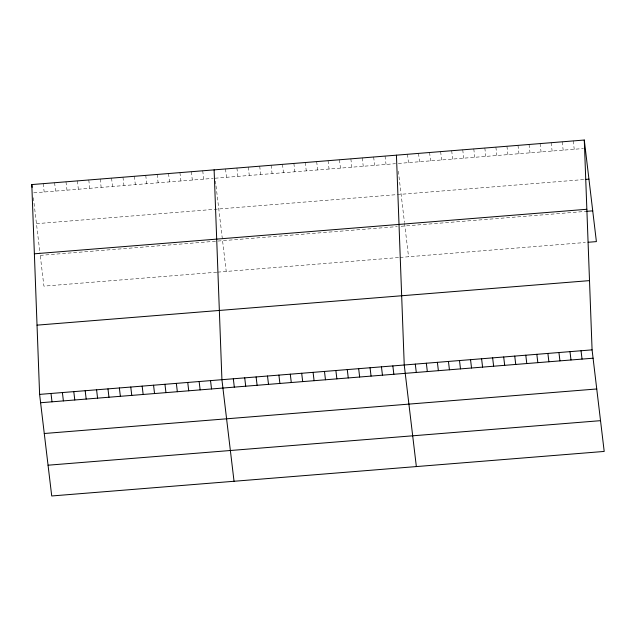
<?xml version="1.0" encoding="UTF-8"?>
<svg xmlns="http://www.w3.org/2000/svg" width="636" height="636" viewBox="0 0 636 636"><rect width="100%" height="100%" fill="white"/><g stroke="black" fill="none" stroke-linecap="round" stroke-linejoin="round"><path stroke-width="0.48" stroke-dasharray="3.18 2.39" d="M33.748 192.835L213.211 178.366M215.111 178.215L395.536 163.675M398.351 163.444L583.435 148.53M36.467 223.673L396.355 194.672M397.301 194.592L584.341 179.519M40.243 255.378L397.285 226.599M401.085 226.289L586.281 211.359M216.733 272.208L43.916 286.136L39.925 252.731M217.687 272.136L399.05 257.516M400.004 257.437L585.343 242.499M573.235 140.922L574.228 149.269M562.184 141.812L563.178 150.16M551.134 142.703L552.128 151.05M540.083 143.593L541.077 151.94M529.033 144.483L530.027 152.831M517.982 145.374L518.976 153.721M506.932 146.272L507.925 154.612M495.881 147.162L496.875 155.502M484.831 148.053L485.832 156.392M473.788 148.943L474.782 157.283M462.738 149.834L463.731 158.173M451.687 150.724L452.681 159.064M440.637 151.614L441.63 159.954M429.586 152.505L430.58 160.844M418.536 153.395L419.529 161.735M407.485 154.286L408.479 162.625M398.351 171.211L404.464 222.465M404.568 223.339L408.55 256.753M385.042 156.09L386.036 164.438M373.65 157.013L374.644 165.36M362.25 157.927L363.251 166.274M350.857 158.849L351.851 167.196M339.465 159.763L340.459 168.111M328.065 160.685L329.066 169.033M316.672 161.608L317.666 169.947M305.28 162.522L306.274 170.869M293.88 163.444L294.881 171.784M282.487 164.358L283.481 172.706M271.095 165.281L272.089 173.62M259.695 166.195L260.696 174.542M248.302 167.117L249.296 175.457M236.91 168.031L237.904 176.379M225.51 168.953L226.511 177.293M215.461 181.101L215.803 183.987M216.033 185.903L226.233 271.445M202.725 170.79L203.719 179.137M191.333 171.704L192.326 180.052M179.932 172.626L180.926 180.974M168.54 173.541L169.534 181.888M157.148 174.463L158.141 182.81M145.747 175.377L146.741 183.725M134.355 176.299L135.349 184.647M122.963 177.221L123.956 185.561M111.562 178.136L112.556 186.483M100.17 179.058L101.164 187.397M88.778 179.972L89.771 188.32M77.377 180.894L78.371 189.234M65.985 181.809L66.979 190.156M54.593 182.731L55.586 191.07M43.192 183.645L44.186 191.993M33.366 197.716L39.822 251.856"/><path stroke-width="0.95" d="M584.277 140.031L592.084 349.864L604.2 451.433L51.723 495.969L39.607 394.392L31.8 184.567L584.277 140.031L596.393 241.608L588.109 242.276M585.263 179.439L588.944 179.145M34.376 253.812L586.861 209.276M586.281 211.359L592.728 210.842M37.031 325.147L589.508 280.619M39.607 394.392L592.084 349.864M40.601 402.739L593.086 358.203M44.274 433.506L596.751 388.97M48.05 465.202L600.535 420.666M581.042 350.754L582.035 359.094M569.991 351.644L570.985 359.984M558.941 352.535L559.934 360.874M547.89 353.425L548.884 361.765M536.84 354.316L537.833 362.655M525.789 355.206L526.783 363.546M514.739 356.096L515.732 364.436M503.688 356.987L504.69 365.326M492.638 357.877L493.639 366.217M481.595 358.768L482.589 367.115M470.545 359.658L471.538 368.005M459.494 360.548L460.488 368.896M448.444 361.439L449.437 369.786M437.393 362.329L438.387 370.677M426.343 363.22L427.336 371.567M415.292 364.11L416.286 372.458M416.357 466.578L404.242 365L396.435 155.176M392.849 365.923L393.843 374.262M381.457 366.837L382.451 375.184M370.057 367.759L371.058 376.099M358.664 368.673L359.658 377.021M347.272 369.596L348.266 377.935M335.872 370.51L336.873 378.857M324.479 371.432L325.473 379.772M313.087 372.346L314.081 380.694M301.687 373.268L302.688 381.608M290.294 374.183L291.288 382.53M278.902 375.105L279.896 383.452M267.502 376.019L268.503 384.367M256.109 376.941L257.103 385.289M244.717 377.856L245.711 386.203M233.325 378.778L234.318 387.125M234.04 481.269L221.924 379.7L214.117 169.868M210.532 380.614L211.526 388.962M199.14 381.536L200.133 389.876M187.739 382.451L188.733 390.798M176.347 383.373L177.341 391.712M164.955 384.287L165.948 392.635M153.554 385.209L154.548 393.549M142.162 386.124L143.156 394.471M130.77 387.046L131.763 395.385M119.369 387.96L120.363 396.308M107.977 388.882L108.971 397.23M96.585 389.796L97.578 398.144M85.184 390.719L86.178 399.066M73.792 391.633L74.786 399.98M62.4 392.555L63.393 400.903M31.8 184.567L32.134 187.35M50.999 393.469L52.001 401.817"/></g></svg>
